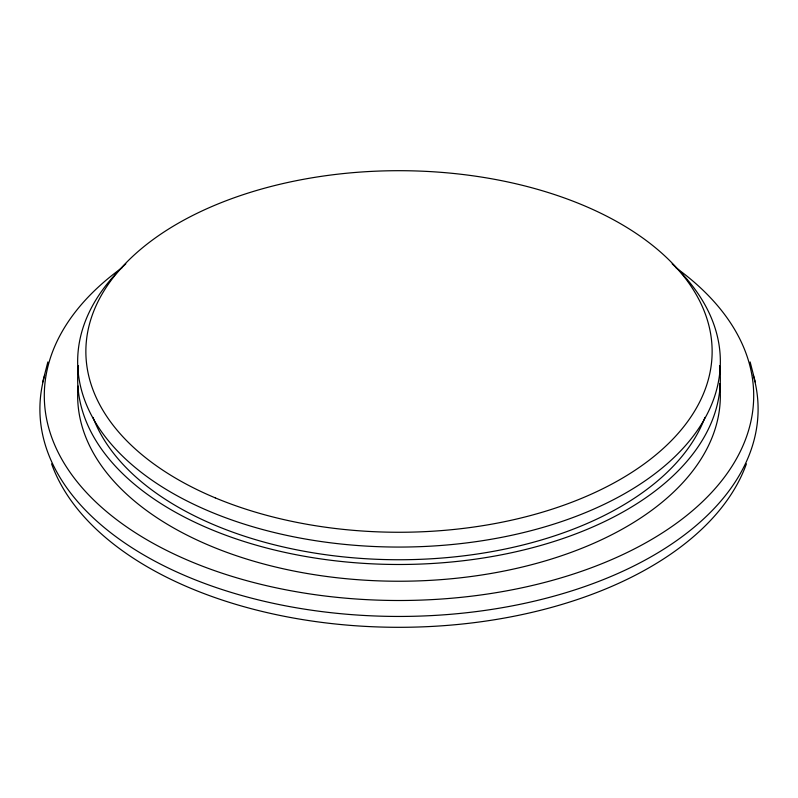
<?xml version="1.0" encoding="UTF-8"?>
<svg xmlns="http://www.w3.org/2000/svg" width="798" height="798" viewBox="0 0 798 798"><rect width="100%" height="100%" fill="white"/><g stroke="black" fill="none" stroke-linecap="round" stroke-linejoin="round"><path stroke-width="1.2" d="M42.713 382.003L47.87 361.943M750.13 361.943L755.287 382.003M753.232 375.11A359.1 207.32 0 0 1 399 616.445A359.1 207.32 0 0 1 44.768 375.11M676.175 267.929A354.701 204.787 0 0 1 640.315 545.802A354.701 204.787 0 0 1 157.685 545.802A354.701 204.787 0 0 1 121.825 267.929M746.399 463.847A354.701 204.787 0 0 1 399 627.308A354.701 204.787 0 0 1 51.601 463.847M719.527 365.723A321.345 185.525 0 0 1 399 564.485A321.345 185.525 0 0 1 78.473 365.723M719.666 383.678A321.345 185.525 0 0 1 401.085 581.233A321.345 185.525 0 0 1 78.094 386.082M672.185 263.849A321.345 185.525 0 0 1 608.086 502.421A321.345 185.525 0 0 1 189.914 502.421A321.345 185.525 0 0 1 125.815 263.849M704.983 417.384A313.135 180.787 0 0 1 399 559.747A313.135 180.787 0 0 1 93.017 417.384M215.261 497.872A313.135 180.787 0 0 0 710.459 370.152A313.135 180.787 0 0 0 271.28 186.413A313.135 180.787 0 0 0 215.261 497.872"/></g></svg>
